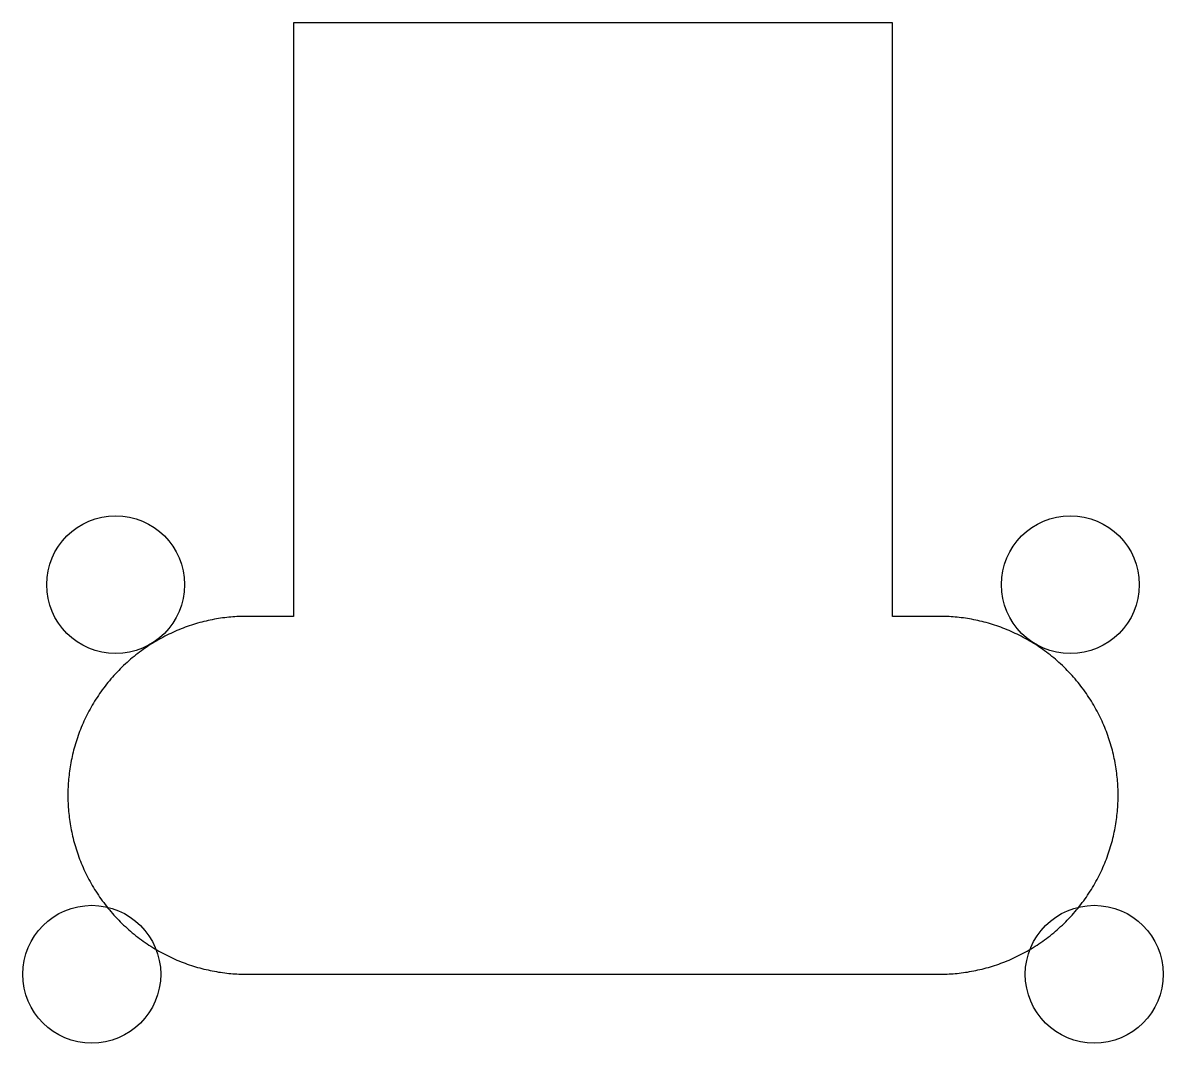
# Model space of a CAD drawing. Header units: millimetres. Extents: x 255.1 to 302.9, y 19.1 to 61.9.
import ezdxf

# ---------------------------------------------------------------- set-up
doc = ezdxf.new("R2010")
doc.units = ezdxf.units.MM
doc.header["$MEASUREMENT"] = 0
doc.layers.add('Default', color=18, linetype='Continuous', true_color=0x000000)

msp = doc.modelspace()

# ---------------------------------------------------------------- linework, layer by layer
at = {"layer": 'Default'}
msp.add_lwpolyline([(291.55, 37), (291.55, 61.874), (266.45, 61.874), (266.45, 37)], dxfattribs=at)
for centre in [(259, 38.328), (299, 38.328), (258, 22), (300, 22)]:
    msp.add_circle(centre, 2.889, dxfattribs=at)
for points, knots in [([(264.5, 37), (257, 37), (257, 29.5), (257, 22), (264.5, 22)], [27.545493, 27.545493, 27.545493, 38.541066, 38.541066, 49.536642, 49.536642, 49.536642]), ([(293.5, 22), (301, 22), (301, 29.5), (301, 37), (293.5, 37)], [78.536642, 78.536642, 78.536642, 89.532215, 89.532215, 100.527791, 100.527791, 100.527791])]:
    msp.add_rational_spline(points, [0.999999860338, 0.707106851018, 1, 0.707106781187, 1], degree=2, knots=knots, dxfattribs=at)
for points in [[(266.45, 37), (265.475, 37), (264.5, 37)], [(293.5, 37), (292.525, 37), (291.55, 37)], [(264.5, 22), (279, 22), (293.5, 22)]]:
    msp.add_open_spline(points, degree=2, dxfattribs=at)

doc.saveas('drawing.dxf')
